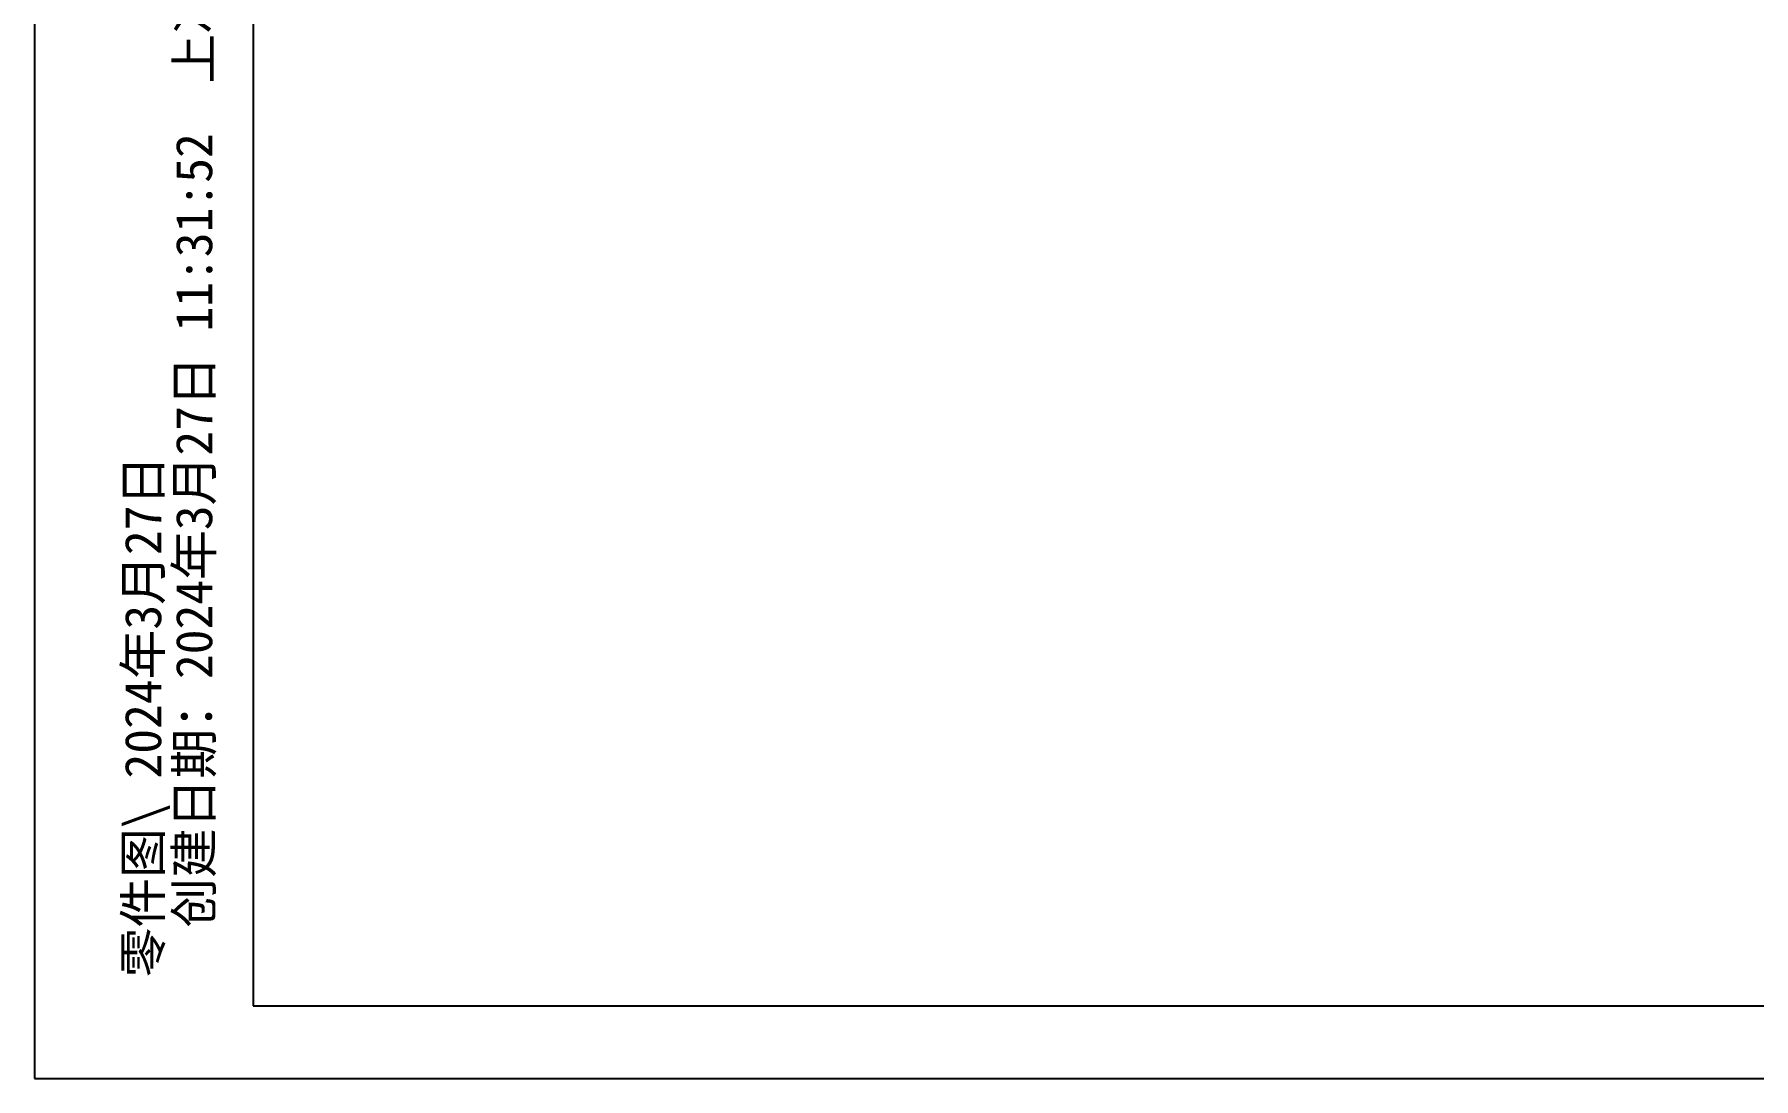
# Model space of a CAD drawing. Header units: millimetres. Extents: x 0 to 14850, y 0 to 10500.
# Drawn here: x 0 to 5895, y 0 to 3581 of the extents above; entities that cross this region are included whole.
import ezdxf

# ---------------------------------------------------------------- set-up
doc = ezdxf.new("R2010")
doc.units = ezdxf.units.MM
doc.header["$LTSCALE"] = 50
doc.layers.add('细实线', color=7, linetype='Continuous')
doc.styles.add('SLDTEXTSTYLE3', font='', dxfattribs={"bigfont": 'bigfont'})
doc.styles.get('SLDTEXTSTYLE3').set_extended_font_data('新宋体')

# ---------------------------------------------------------------- blocks, each defined once
blk = doc.blocks.new('SW_NOTE_0')
at = {"layer": '细实线', "color": 0, "char_height": 125, "attachment_point": 1, "rotation": 90, "style": 'SLDTEXTSTYLE3'}
for s, insert in [('  创建日期：2024年3月27日 11:31:52  上次修改者：Administrator  修改日期：2024年3月27日 11:43:59  ', (29.5, 0)), ('零件图\\\\ 2024年3月27日', (-145.5, 0))]:
    blk.add_mtext(s, dxfattribs=dict(at, insert=insert))

msp = doc.modelspace()

# ---------------------------------------------------------------- linework, layer by layer
for p, q in [((0, 10500), (0, 0)), ((750, 10250), (750, 250)), ((750, 250), (14600, 250)), ((0, 0), (14850, 0))]:
    msp.add_line(p, q)

# ---------------------------------------------------------------- block references
msp.add_blockref('SW_NOTE_0', (455.3, 347.5))

doc.saveas('drawing.dxf')
